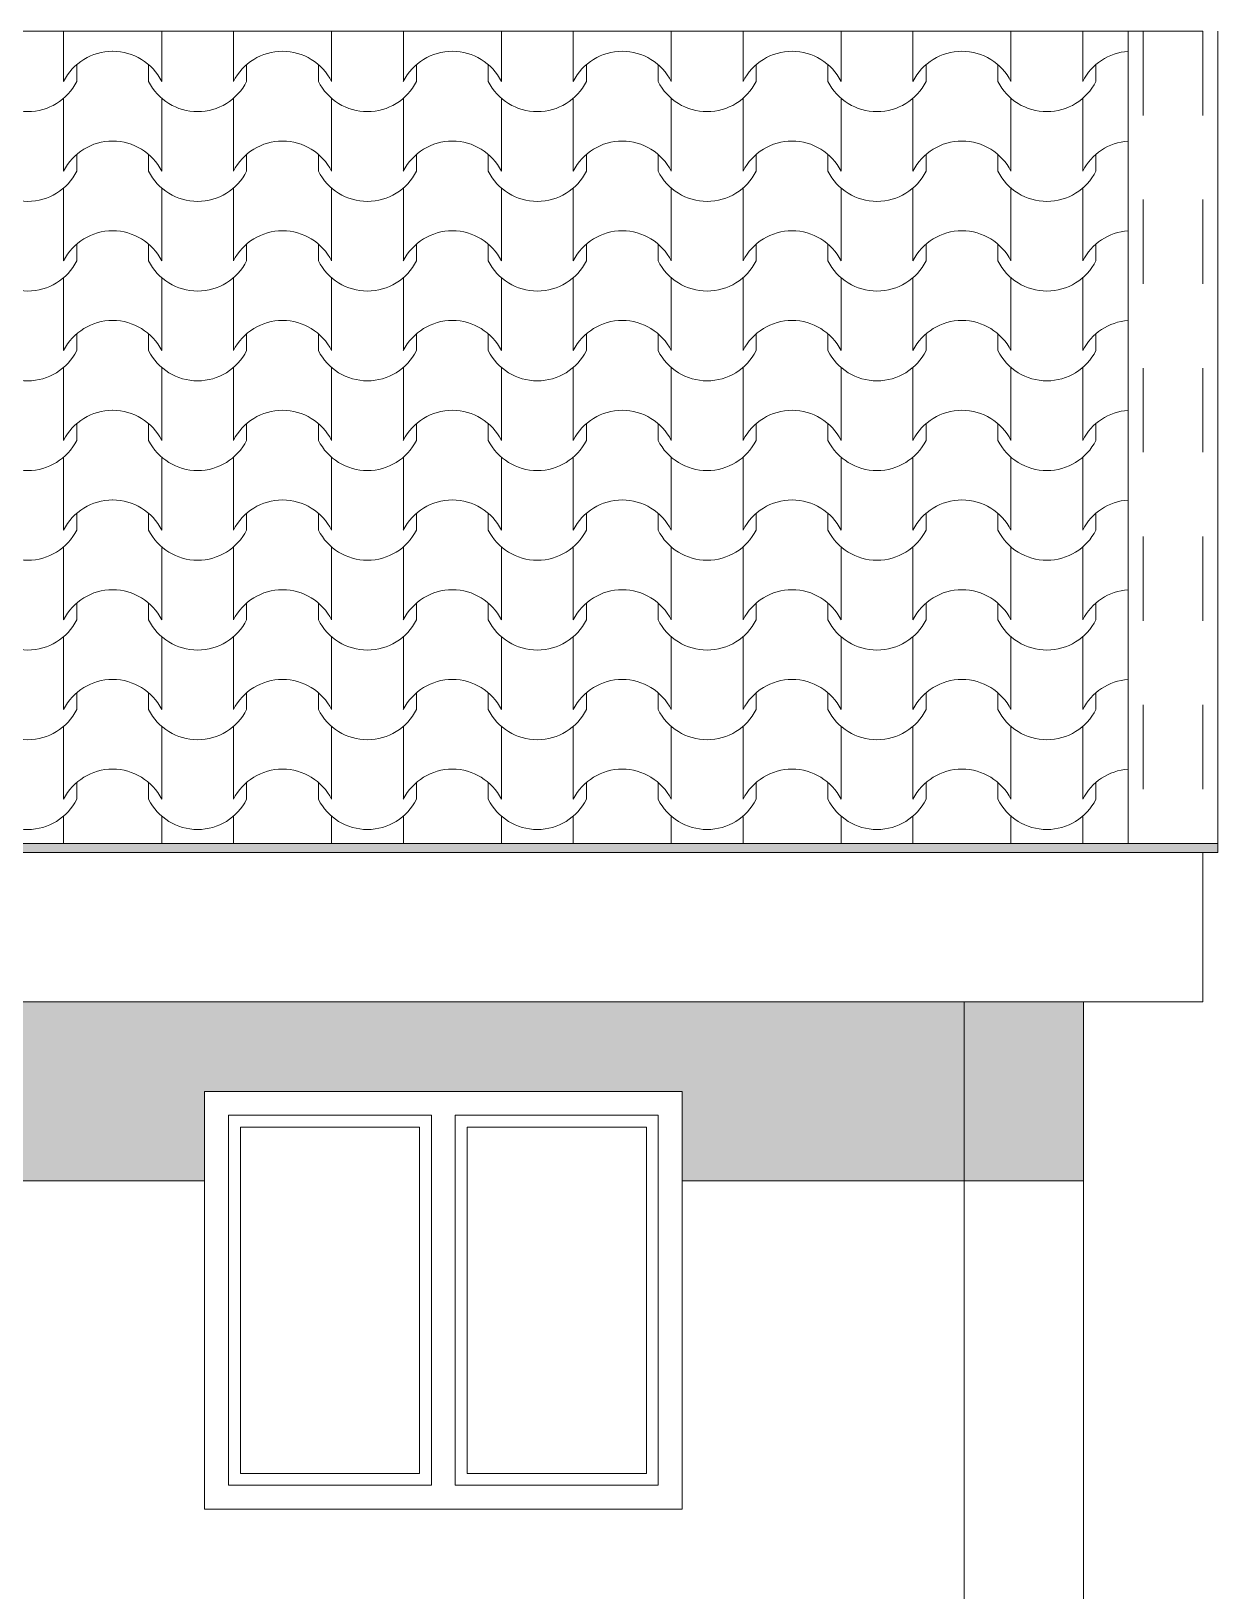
# Model space of a CAD drawing. Header units: feet. Extents: x 2791058 to 2855058, y -67651 to -18651.
# Drawn here: x 2816549 to 2818537, y -47638 to -45025 of the extents above; entities that cross this region are included whole.
import ezdxf

# ---------------------------------------------------------------- set-up
doc = ezdxf.new("R2010")
doc.units = ezdxf.units.FT
doc.header["$MEASUREMENT"] = 0
doc.linetypes.add('Dashed', pattern=[282.222223, 141.111112, -141.111112])
doc.linetypes.add('Hidden Line', pattern=[195.611112, 141.111112, -54.5])
for name, color, linetype, lineweight in [('Exterior walls_Pen_No__1', 7, 'Continuous', 0), ('Exterior walls_Pen_No__80', 3, 'Continuous', 0), ('Lines_Pen_No__20', 1, 'Continuous', 0), ('Shell - Roof_Pen_No__21', 7, 'Continuous', 0), ('Structural - Bearing_Pen_No__1', 7, 'Continuous', 0)]:
    doc.layers.add(name, color=color, linetype=linetype, lineweight=lineweight)
doc.layers.add('Structural - Bearing_Pen_No__61', color=7, linetype='Continuous', lineweight=0, true_color=0x6a6a6a)
doc.layers.add('Structural - Bearing_Pen_No__62', color=7, linetype='Continuous', lineweight=0, true_color=0xaaaaaa)

# ---------------------------------------------------------------- blocks, each defined once
blk = doc.blocks.new('*X16', base_point=(2247653.8, -76425))
at = {"layer": 'Structural - Bearing_Pen_No__62', "color": 253, "linetype": 'Continuous', "lineweight": 0, "true_color": 0xaaaaaa}
for p, q in [((2816603.5, -45025.3), (2816603.5, -45048.5)), ((2816767.8, -45025.3), (2816767.8, -45048.5)), ((2816888, -45025.3), (2816888, -45048.5)), ((2817052.3, -45025.3), (2817052.3, -45048.5)), ((2817172.5, -45025.3), (2817172.5, -45048.5)), ((2817336.7, -45025.3), (2817336.7, -45048.5)), ((2817457, -45025.3), (2817457, -45048.5)), ((2817621.2, -45025.3), (2817621.2, -45048.5)), ((2817741.5, -45025.3), (2817741.5, -45048.5)), ((2817905.7, -45025.3), (2817905.7, -45048.5)), ((2818025.9, -45025.3), (2818025.9, -45048.5)), ((2818190.2, -45025.3), (2818190.2, -45048.5)), ((2818310.4, -45025.3), (2818310.4, -45048.5)), ((2816603.5, -45048.5), (2816603.5, -45109.5)), ((2816767.8, -45048.5), (2816767.8, -45109.5)), ((2816888, -45048.5), (2816888, -45109.5)), ((2817052.3, -45048.5), (2817052.3, -45109.5)), ((2817172.5, -45048.5), (2817172.5, -45109.5)), ((2817336.7, -45048.5), (2817336.7, -45109.5)), ((2817457, -45048.5), (2817457, -45109.5)), ((2817621.2, -45048.5), (2817621.2, -45109.5)), ((2817741.5, -45048.5), (2817741.5, -45109.5)), ((2817905.7, -45048.5), (2817905.7, -45109.5)), ((2818025.9, -45048.5), (2818025.9, -45109.5)), ((2818190.2, -45048.5), (2818190.2, -45109.5)), ((2818310.4, -45048.5), (2818310.4, -45109.5)), ((2816625.5, -45081.4), (2816625.5, -45109.5)), ((2816745.8, -45081.4), (2816745.8, -45109.5)), ((2816910, -45081.4), (2816910, -45109.5)), ((2817030.3, -45081.4), (2817030.3, -45109.5)), ((2817194.5, -45081.4), (2817194.5, -45109.5)), ((2817314.7, -45081.4), (2817314.7, -45109.5)), ((2817479, -45081.4), (2817479, -45109.5)), ((2817599.2, -45081.4), (2817599.2, -45109.5)), ((2817763.5, -45081.4), (2817763.5, -45109.5)), ((2817883.7, -45081.4), (2817883.7, -45109.5)), ((2818047.9, -45081.4), (2818047.9, -45109.5)), ((2818168.2, -45081.4), (2818168.2, -45109.5)), ((2818332.4, -45081.4), (2818332.4, -45109.5)), ((2816603.5, -45137.9), (2816603.5, -45198.8)), ((2816767.8, -45137.9), (2816767.8, -45198.8)), ((2816888, -45137.9), (2816888, -45198.8)), ((2817052.3, -45137.9), (2817052.3, -45198.8)), ((2817172.5, -45137.9), (2817172.5, -45198.8)), ((2817336.7, -45137.9), (2817336.7, -45198.8)), ((2817457, -45137.9), (2817457, -45198.8)), ((2817621.2, -45137.9), (2817621.2, -45198.8)), ((2817741.5, -45137.9), (2817741.5, -45198.8)), ((2817905.7, -45137.9), (2817905.7, -45198.8)), ((2818025.9, -45137.9), (2818025.9, -45198.8)), ((2818190.2, -45137.9), (2818190.2, -45198.8)), ((2818310.4, -45137.9), (2818310.4, -45198.8)), ((2816603.5, -45198.8), (2816603.5, -45259.8)), ((2816767.8, -45198.8), (2816767.8, -45259.8)), ((2816888, -45198.8), (2816888, -45259.8)), ((2817052.3, -45198.8), (2817052.3, -45259.8)), ((2817172.5, -45198.8), (2817172.5, -45259.8)), ((2817336.7, -45198.8), (2817336.7, -45259.8)), ((2817457, -45198.8), (2817457, -45259.8)), ((2817621.2, -45198.8), (2817621.2, -45259.8)), ((2817741.5, -45198.8), (2817741.5, -45259.8)), ((2817905.7, -45198.8), (2817905.7, -45259.8)), ((2818025.9, -45198.8), (2818025.9, -45259.8)), ((2818190.2, -45198.8), (2818190.2, -45259.8)), ((2818310.4, -45198.8), (2818310.4, -45259.8)), ((2816625.5, -45231.8), (2816625.5, -45259.8)), ((2816745.8, -45231.8), (2816745.8, -45259.8)), ((2816910, -45231.8), (2816910, -45259.8)), ((2817030.3, -45231.8), (2817030.3, -45259.8)), ((2817194.5, -45231.8), (2817194.5, -45259.8)), ((2817314.7, -45231.8), (2817314.7, -45259.8)), ((2817479, -45231.8), (2817479, -45259.8)), ((2817599.2, -45231.8), (2817599.2, -45259.8)), ((2817763.5, -45231.8), (2817763.5, -45259.8)), ((2817883.7, -45231.8), (2817883.7, -45259.8)), ((2818047.9, -45231.8), (2818047.9, -45259.8)), ((2818168.2, -45231.8), (2818168.2, -45259.8)), ((2818332.4, -45231.8), (2818332.4, -45259.8)), ((2816603.5, -45288.2), (2816603.5, -45349.2)), ((2816767.8, -45288.2), (2816767.8, -45349.2)), ((2816888, -45288.2), (2816888, -45349.2)), ((2817052.3, -45288.2), (2817052.3, -45349.2)), ((2817172.5, -45288.2), (2817172.5, -45349.2)), ((2817336.7, -45288.2), (2817336.7, -45349.2)), ((2817457, -45288.2), (2817457, -45349.2)), ((2817621.2, -45288.2), (2817621.2, -45349.2)), ((2817741.5, -45288.2), (2817741.5, -45349.2)), ((2817905.7, -45288.2), (2817905.7, -45349.2)), ((2818025.9, -45288.2), (2818025.9, -45349.2)), ((2818190.2, -45288.2), (2818190.2, -45349.2)), ((2818310.4, -45288.2), (2818310.4, -45349.2)), ((2816603.5, -45349.2), (2816603.5, -45410.1)), ((2816767.8, -45349.2), (2816767.8, -45410.1)), ((2816888, -45349.2), (2816888, -45410.1)), ((2817052.3, -45349.2), (2817052.3, -45410.1)), ((2817172.5, -45349.2), (2817172.5, -45410.1)), ((2817336.7, -45349.2), (2817336.7, -45410.1)), ((2817457, -45349.2), (2817457, -45410.1)), ((2817621.2, -45349.2), (2817621.2, -45410.1)), ((2817741.5, -45349.2), (2817741.5, -45410.1)), ((2817905.7, -45349.2), (2817905.7, -45410.1)), ((2818025.9, -45349.2), (2818025.9, -45410.1)), ((2818190.2, -45349.2), (2818190.2, -45410.1)), ((2818310.4, -45349.2), (2818310.4, -45410.1)), ((2816625.5, -45382.1), (2816625.5, -45410.1)), ((2816745.8, -45382.1), (2816745.8, -45410.1)), ((2816910, -45382.1), (2816910, -45410.1)), ((2817030.3, -45382.1), (2817030.3, -45410.1)), ((2817194.5, -45382.1), (2817194.5, -45410.1)), ((2817314.7, -45382.1), (2817314.7, -45410.1)), ((2817479, -45382.1), (2817479, -45410.1)), ((2817599.2, -45382.1), (2817599.2, -45410.1)), ((2817763.5, -45382.1), (2817763.5, -45410.1)), ((2817883.7, -45382.1), (2817883.7, -45410.1)), ((2818047.9, -45382.1), (2818047.9, -45410.1)), ((2818168.2, -45382.1), (2818168.2, -45410.1)), ((2818332.4, -45382.1), (2818332.4, -45410.1)), ((2816603.5, -45438.5), (2816603.5, -45499.5)), ((2816767.8, -45438.5), (2816767.8, -45499.5)), ((2816888, -45438.5), (2816888, -45499.5)), ((2817052.3, -45438.5), (2817052.3, -45499.5)), ((2817172.5, -45438.5), (2817172.5, -45499.5)), ((2817336.7, -45438.5), (2817336.7, -45499.5)), ((2817457, -45438.5), (2817457, -45499.5)), ((2817621.2, -45438.5), (2817621.2, -45499.5)), ((2817741.5, -45438.5), (2817741.5, -45499.5)), ((2817905.7, -45438.5), (2817905.7, -45499.5)), ((2818025.9, -45438.5), (2818025.9, -45499.5)), ((2818190.2, -45438.5), (2818190.2, -45499.5)), ((2818310.4, -45438.5), (2818310.4, -45499.5)), ((2816603.5, -45499.5), (2816603.5, -45560.5)), ((2816767.8, -45499.5), (2816767.8, -45560.5)), ((2816888, -45499.5), (2816888, -45560.5)), ((2817052.3, -45499.5), (2817052.3, -45560.5)), ((2817172.5, -45499.5), (2817172.5, -45560.5)), ((2817336.7, -45499.5), (2817336.7, -45560.5)), ((2817457, -45499.5), (2817457, -45560.5)), ((2817621.2, -45499.5), (2817621.2, -45560.5)), ((2817741.5, -45499.5), (2817741.5, -45560.5)), ((2817905.7, -45499.5), (2817905.7, -45560.5)), ((2818025.9, -45499.5), (2818025.9, -45560.5)), ((2818190.2, -45499.5), (2818190.2, -45560.5)), ((2818310.4, -45499.5), (2818310.4, -45560.5)), ((2816625.5, -45532.5), (2816625.5, -45560.5)), ((2816745.8, -45532.5), (2816745.8, -45560.5)), ((2816910, -45532.5), (2816910, -45560.5)), ((2817030.3, -45532.5), (2817030.3, -45560.5)), ((2817194.5, -45532.5), (2817194.5, -45560.5)), ((2817314.7, -45532.5), (2817314.7, -45560.5)), ((2817479, -45532.5), (2817479, -45560.5)), ((2817599.2, -45532.5), (2817599.2, -45560.5)), ((2817763.5, -45532.5), (2817763.5, -45560.5)), ((2817883.7, -45532.5), (2817883.7, -45560.5)), ((2818047.9, -45532.5), (2818047.9, -45560.5)), ((2818168.2, -45532.5), (2818168.2, -45560.5)), ((2818332.4, -45532.5), (2818332.4, -45560.5)), ((2816603.5, -45588.9), (2816603.5, -45649.9)), ((2816767.8, -45588.9), (2816767.8, -45649.9)), ((2816888, -45588.9), (2816888, -45649.9)), ((2817052.3, -45588.9), (2817052.3, -45649.9)), ((2817172.5, -45588.9), (2817172.5, -45649.9)), ((2817336.7, -45588.9), (2817336.7, -45649.9)), ((2817457, -45588.9), (2817457, -45649.9)), ((2817621.2, -45588.9), (2817621.2, -45649.9)), ((2817741.5, -45588.9), (2817741.5, -45649.9)), ((2817905.7, -45588.9), (2817905.7, -45649.9)), ((2818025.9, -45588.9), (2818025.9, -45649.9)), ((2818190.2, -45588.9), (2818190.2, -45649.9)), ((2818310.4, -45588.9), (2818310.4, -45649.9)), ((2816603.5, -45649.9), (2816603.5, -45710.8)), ((2816767.8, -45649.9), (2816767.8, -45710.8)), ((2816888, -45649.9), (2816888, -45710.8)), ((2817052.3, -45649.9), (2817052.3, -45710.8)), ((2817172.5, -45649.9), (2817172.5, -45710.8)), ((2817336.7, -45649.9), (2817336.7, -45710.8)), ((2817457, -45649.9), (2817457, -45710.8)), ((2817621.2, -45649.9), (2817621.2, -45710.8)), ((2817741.5, -45649.9), (2817741.5, -45710.8)), ((2817905.7, -45649.9), (2817905.7, -45710.8)), ((2818025.9, -45649.9), (2818025.9, -45710.8)), ((2818190.2, -45649.9), (2818190.2, -45710.8)), ((2818310.4, -45649.9), (2818310.4, -45710.8)), ((2816625.5, -45682.8), (2816625.5, -45710.8)), ((2816745.8, -45682.8), (2816745.8, -45710.8)), ((2816910, -45682.8), (2816910, -45710.8)), ((2817030.3, -45682.8), (2817030.3, -45710.8)), ((2817194.5, -45682.8), (2817194.5, -45710.8)), ((2817314.7, -45682.8), (2817314.7, -45710.8)), ((2817479, -45682.8), (2817479, -45710.8)), ((2817599.2, -45682.8), (2817599.2, -45710.8)), ((2817763.5, -45682.8), (2817763.5, -45710.8)), ((2817883.7, -45682.8), (2817883.7, -45710.8)), ((2818047.9, -45682.8), (2818047.9, -45710.8)), ((2818168.2, -45682.8), (2818168.2, -45710.8)), ((2818332.4, -45682.8), (2818332.4, -45710.8)), ((2816603.5, -45739.2), (2816603.5, -45800.2)), ((2816767.8, -45739.2), (2816767.8, -45800.2)), ((2816888, -45739.2), (2816888, -45800.2)), ((2817052.3, -45739.2), (2817052.3, -45800.2)), ((2817172.5, -45739.2), (2817172.5, -45800.2)), ((2817336.7, -45739.2), (2817336.7, -45800.2)), ((2817457, -45739.2), (2817457, -45800.2)), ((2817621.2, -45739.2), (2817621.2, -45800.2)), ((2817741.5, -45739.2), (2817741.5, -45800.2)), ((2817905.7, -45739.2), (2817905.7, -45800.2)), ((2818025.9, -45739.2), (2818025.9, -45800.2)), ((2818190.2, -45739.2), (2818190.2, -45800.2)), ((2818310.4, -45739.2), (2818310.4, -45800.2)), ((2816603.5, -45800.2), (2816603.5, -45861.2)), ((2816767.8, -45800.2), (2816767.8, -45861.2)), ((2816888, -45800.2), (2816888, -45861.2)), ((2817052.3, -45800.2), (2817052.3, -45861.2)), ((2817172.5, -45800.2), (2817172.5, -45861.2)), ((2817336.7, -45800.2), (2817336.7, -45861.2)), ((2817457, -45800.2), (2817457, -45861.2)), ((2817621.2, -45800.2), (2817621.2, -45861.2)), ((2817741.5, -45800.2), (2817741.5, -45861.2)), ((2817905.7, -45800.2), (2817905.7, -45861.2)), ((2818025.9, -45800.2), (2818025.9, -45861.2)), ((2818190.2, -45800.2), (2818190.2, -45861.2)), ((2818310.4, -45800.2), (2818310.4, -45861.2)), ((2816625.5, -45833.1), (2816625.5, -45861.2)), ((2816745.8, -45833.1), (2816745.8, -45861.2)), ((2816910, -45833.1), (2816910, -45861.2)), ((2817030.3, -45833.1), (2817030.3, -45861.2)), ((2817194.5, -45833.1), (2817194.5, -45861.2)), ((2817314.7, -45833.1), (2817314.7, -45861.2)), ((2817479, -45833.1), (2817479, -45861.2)), ((2817599.2, -45833.1), (2817599.2, -45861.2)), ((2817763.5, -45833.1), (2817763.5, -45861.2)), ((2817883.7, -45833.1), (2817883.7, -45861.2)), ((2818047.9, -45833.1), (2818047.9, -45861.2)), ((2818168.2, -45833.1), (2818168.2, -45861.2)), ((2818332.4, -45833.1), (2818332.4, -45861.2)), ((2816603.5, -45889.6), (2816603.5, -45950.5)), ((2816767.8, -45889.6), (2816767.8, -45950.5)), ((2816888, -45889.6), (2816888, -45950.5)), ((2817052.3, -45889.6), (2817052.3, -45950.5)), ((2817172.5, -45889.6), (2817172.5, -45950.5)), ((2817336.7, -45889.6), (2817336.7, -45950.5)), ((2817457, -45889.6), (2817457, -45950.5)), ((2817621.2, -45889.6), (2817621.2, -45950.5)), ((2817741.5, -45889.6), (2817741.5, -45950.5)), ((2817905.7, -45889.6), (2817905.7, -45950.5)), ((2818025.9, -45889.6), (2818025.9, -45950.5)), ((2818190.2, -45889.6), (2818190.2, -45950.5)), ((2818310.4, -45889.6), (2818310.4, -45950.5)), ((2816603.5, -45950.5), (2816603.5, -46011.5)), ((2816767.8, -45950.5), (2816767.8, -46011.5)), ((2816888, -45950.5), (2816888, -46011.5)), ((2817052.3, -45950.5), (2817052.3, -46011.5)), ((2817172.5, -45950.5), (2817172.5, -46011.5)), ((2817336.7, -45950.5), (2817336.7, -46011.5)), ((2817457, -45950.5), (2817457, -46011.5)), ((2817621.2, -45950.5), (2817621.2, -46011.5)), ((2817741.5, -45950.5), (2817741.5, -46011.5)), ((2817905.7, -45950.5), (2817905.7, -46011.5)), ((2818025.9, -45950.5), (2818025.9, -46011.5)), ((2818190.2, -45950.5), (2818190.2, -46011.5)), ((2818310.4, -45950.5), (2818310.4, -46011.5)), ((2816625.5, -45983.5), (2816625.5, -46011.5)), ((2816745.8, -45983.5), (2816745.8, -46011.5)), ((2816910, -45983.5), (2816910, -46011.5)), ((2817030.3, -45983.5), (2817030.3, -46011.5)), ((2817194.5, -45983.5), (2817194.5, -46011.5)), ((2817314.7, -45983.5), (2817314.7, -46011.5)), ((2817479, -45983.5), (2817479, -46011.5)), ((2817599.2, -45983.5), (2817599.2, -46011.5)), ((2817763.5, -45983.5), (2817763.5, -46011.5)), ((2817883.7, -45983.5), (2817883.7, -46011.5)), ((2818047.9, -45983.5), (2818047.9, -46011.5)), ((2818168.2, -45983.5), (2818168.2, -46011.5)), ((2818332.4, -45983.5), (2818332.4, -46011.5)), ((2816603.5, -46039.9), (2816603.5, -46100.9)), ((2816767.8, -46039.9), (2816767.8, -46100.9)), ((2816888, -46039.9), (2816888, -46100.9)), ((2817052.3, -46039.9), (2817052.3, -46100.9)), ((2817172.5, -46039.9), (2817172.5, -46100.9)), ((2817336.7, -46039.9), (2817336.7, -46100.9)), ((2817457, -46039.9), (2817457, -46100.9)), ((2817621.2, -46039.9), (2817621.2, -46100.9)), ((2817741.5, -46039.9), (2817741.5, -46100.9)), ((2817905.7, -46039.9), (2817905.7, -46100.9)), ((2818025.9, -46039.9), (2818025.9, -46100.9)), ((2818190.2, -46039.9), (2818190.2, -46100.9)), ((2818310.4, -46039.9), (2818310.4, -46100.9)), ((2816603.5, -46100.9), (2816603.5, -46161.8)), ((2816767.8, -46100.9), (2816767.8, -46161.8)), ((2816888, -46100.9), (2816888, -46161.8)), ((2817052.3, -46100.9), (2817052.3, -46161.8)), ((2817172.5, -46100.9), (2817172.5, -46161.8)), ((2817336.7, -46100.9), (2817336.7, -46161.8)), ((2817457, -46100.9), (2817457, -46161.8)), ((2817621.2, -46100.9), (2817621.2, -46161.8)), ((2817741.5, -46100.9), (2817741.5, -46161.8)), ((2817905.7, -46100.9), (2817905.7, -46161.8)), ((2818025.9, -46100.9), (2818025.9, -46161.8)), ((2818190.2, -46100.9), (2818190.2, -46161.8)), ((2818310.4, -46100.9), (2818310.4, -46161.8)), ((2816625.5, -46133.8), (2816625.5, -46161.8)), ((2816745.8, -46133.8), (2816745.8, -46161.8)), ((2816910, -46133.8), (2816910, -46161.8)), ((2817030.3, -46133.8), (2817030.3, -46161.8)), ((2817194.5, -46133.8), (2817194.5, -46161.8)), ((2817314.7, -46133.8), (2817314.7, -46161.8)), ((2817479, -46133.8), (2817479, -46161.8)), ((2817599.2, -46133.8), (2817599.2, -46161.8)), ((2817763.5, -46133.8), (2817763.5, -46161.8)), ((2817883.7, -46133.8), (2817883.7, -46161.8)), ((2818047.9, -46133.8), (2818047.9, -46161.8)), ((2818168.2, -46133.8), (2818168.2, -46161.8)), ((2818332.4, -46133.8), (2818332.4, -46161.8)), ((2816603.5, -46190.2), (2816603.5, -46251.2)), ((2816767.8, -46190.2), (2816767.8, -46251.2)), ((2816888, -46190.2), (2816888, -46251.2)), ((2817052.3, -46190.2), (2817052.3, -46251.2)), ((2817172.5, -46190.2), (2817172.5, -46251.2)), ((2817336.7, -46190.2), (2817336.7, -46251.2)), ((2817457, -46190.2), (2817457, -46251.2)), ((2817621.2, -46190.2), (2817621.2, -46251.2)), ((2817741.5, -46190.2), (2817741.5, -46251.2)), ((2817905.7, -46190.2), (2817905.7, -46251.2)), ((2818025.9, -46190.2), (2818025.9, -46251.2)), ((2818190.2, -46190.2), (2818190.2, -46251.2)), ((2818310.4, -46190.2), (2818310.4, -46251.2)), ((2816603.5, -46251.2), (2816603.5, -46312.2)), ((2816767.8, -46251.2), (2816767.8, -46312.2)), ((2816888, -46251.2), (2816888, -46312.2)), ((2817052.3, -46251.2), (2817052.3, -46312.2)), ((2817172.5, -46251.2), (2817172.5, -46312.2)), ((2817336.7, -46251.2), (2817336.7, -46312.2)), ((2817457, -46251.2), (2817457, -46312.2)), ((2817621.2, -46251.2), (2817621.2, -46312.2)), ((2817741.5, -46251.2), (2817741.5, -46312.2)), ((2817905.7, -46251.2), (2817905.7, -46312.2)), ((2818025.9, -46251.2), (2818025.9, -46312.2)), ((2818190.2, -46251.2), (2818190.2, -46312.2)), ((2818310.4, -46251.2), (2818310.4, -46312.2)), ((2816625.5, -46284.1), (2816625.5, -46312.2)), ((2816745.8, -46284.1), (2816745.8, -46312.2)), ((2816910, -46284.1), (2816910, -46312.2)), ((2817030.3, -46284.1), (2817030.3, -46312.2)), ((2817194.5, -46284.1), (2817194.5, -46312.2)), ((2817314.7, -46284.1), (2817314.7, -46312.2)), ((2817479, -46284.1), (2817479, -46312.2)), ((2817599.2, -46284.1), (2817599.2, -46312.2)), ((2817763.5, -46284.1), (2817763.5, -46312.2)), ((2817883.7, -46284.1), (2817883.7, -46312.2)), ((2818047.9, -46284.1), (2818047.9, -46312.2)), ((2818168.2, -46284.1), (2818168.2, -46312.2)), ((2818332.4, -46284.1), (2818332.4, -46312.2)), ((2816603.5, -46340.6), (2816603.5, -46386.5)), ((2816767.8, -46340.6), (2816767.8, -46386.5)), ((2816888, -46340.6), (2816888, -46386.5)), ((2817052.3, -46340.6), (2817052.3, -46386.5)), ((2817172.5, -46340.6), (2817172.5, -46386.5)), ((2817336.7, -46340.6), (2817336.7, -46386.5)), ((2817457, -46340.6), (2817457, -46386.5)), ((2817621.2, -46340.6), (2817621.2, -46386.5)), ((2817741.5, -46340.6), (2817741.5, -46386.5)), ((2817905.7, -46340.6), (2817905.7, -46386.5)), ((2818025.9, -46340.6), (2818025.9, -46386.5)), ((2818190.2, -46340.6), (2818190.2, -46386.5)), ((2818310.4, -46340.6), (2818310.4, -46386.5))]:
    blk.add_line(p, q, dxfattribs=at)
for centre, radius, start, end in [((2816685.9, -45151.4), 92.5, 90.1705, 153.0115), ((2816685.4, -45151.4), 92.5, 26.9885, 89.8295), ((2816970.4, -45151.4), 92.5, 90.1705, 153.0115), ((2816969.9, -45151.4), 92.5, 26.9885, 89.8295), ((2817254.9, -45151.4), 92.5, 90.1705, 153.0115), ((2817254.3, -45151.4), 92.5, 26.9885, 89.8295), ((2817539.4, -45151.4), 92.5, 90.1705, 153.0115), ((2817538.8, -45151.4), 92.5, 26.9885, 89.8295), ((2817823.9, -45151.4), 92.5, 90.1705, 153.0115), ((2817823.3, -45151.4), 92.5, 26.9885, 89.8295), ((2818108.3, -45151.4), 92.5, 90.1705, 153.0115), ((2818107.8, -45151.4), 92.5, 26.9885, 89.8295), ((2818392.8, -45151.4), 92.5, 93.8665, 153.0115), ((2816543.4, -45068.2), 91.9, 206.7044, 333.2956), ((2816827.9, -45068.2), 91.9, 206.7044, 333.2956), ((2817112.4, -45068.2), 91.9, 206.7044, 333.2956), ((2817396.9, -45068.2), 91.9, 206.7044, 333.2956), ((2817681.3, -45068.2), 91.9, 206.7044, 333.2956), ((2817965.8, -45068.2), 91.9, 206.7044, 333.2956), ((2818250.3, -45068.2), 91.9, 206.7044, 333.2956), ((2816685.9, -45301.8), 92.5, 90.1705, 153.0115), ((2816685.4, -45301.8), 92.5, 26.9885, 89.8295), ((2816970.4, -45301.8), 92.5, 90.1705, 153.0115), ((2816969.9, -45301.8), 92.5, 26.9885, 89.8295), ((2817254.9, -45301.8), 92.5, 90.1705, 153.0115), ((2817254.3, -45301.8), 92.5, 26.9885, 89.8295), ((2817539.4, -45301.8), 92.5, 90.1705, 153.0115), ((2817538.8, -45301.8), 92.5, 26.9885, 89.8295), ((2817823.9, -45301.8), 92.5, 90.1705, 153.0115), ((2817823.3, -45301.8), 92.5, 26.9885, 89.8295), ((2818108.3, -45301.8), 92.5, 90.1705, 153.0115), ((2818107.8, -45301.8), 92.5, 26.9885, 89.8295), ((2818392.8, -45301.8), 92.5, 93.8665, 153.0115), ((2816543.4, -45218.5), 91.9, 206.7044, 333.2956), ((2816827.9, -45218.5), 91.9, 206.7044, 333.2956), ((2817112.4, -45218.5), 91.9, 206.7044, 333.2956), ((2817396.9, -45218.5), 91.9, 206.7044, 333.2956), ((2817681.3, -45218.5), 91.9, 206.7044, 333.2956), ((2817965.8, -45218.5), 91.9, 206.7044, 333.2956), ((2818250.3, -45218.5), 91.9, 206.7044, 333.2956), ((2816685.9, -45452.1), 92.5, 90.1705, 153.0115), ((2816685.4, -45452.1), 92.5, 26.9885, 89.8295), ((2816970.4, -45452.1), 92.5, 90.1705, 153.0115), ((2816969.9, -45452.1), 92.5, 26.9885, 89.8295), ((2817254.9, -45452.1), 92.5, 90.1705, 153.0115), ((2817254.3, -45452.1), 92.5, 26.9885, 89.8295), ((2817539.4, -45452.1), 92.5, 90.1705, 153.0115), ((2817538.8, -45452.1), 92.5, 26.9885, 89.8295), ((2817823.9, -45452.1), 92.5, 90.1705, 153.0115), ((2817823.3, -45452.1), 92.5, 26.9885, 89.8295), ((2818108.3, -45452.1), 92.5, 90.1705, 153.0115), ((2818107.8, -45452.1), 92.5, 26.9885, 89.8295), ((2818392.8, -45452.1), 92.5, 93.8665, 153.0115), ((2816543.4, -45368.8), 91.9, 206.7044, 333.2956), ((2816827.9, -45368.8), 91.9, 206.7044, 333.2956), ((2817112.4, -45368.8), 91.9, 206.7044, 333.2956), ((2817396.9, -45368.8), 91.9, 206.7044, 333.2956), ((2817681.3, -45368.8), 91.9, 206.7044, 333.2956), ((2817965.8, -45368.8), 91.9, 206.7044, 333.2956), ((2818250.3, -45368.8), 91.9, 206.7044, 333.2956), ((2816685.9, -45602.4), 92.5, 90.1705, 153.0115), ((2816685.4, -45602.4), 92.5, 26.9885, 89.8295), ((2816970.4, -45602.4), 92.5, 90.1705, 153.0115), ((2816969.9, -45602.4), 92.5, 26.9885, 89.8295), ((2817254.9, -45602.4), 92.5, 90.1705, 153.0115), ((2817254.3, -45602.4), 92.5, 26.9885, 89.8295), ((2817539.4, -45602.4), 92.5, 90.1705, 153.0115), ((2817538.8, -45602.4), 92.5, 26.9885, 89.8295), ((2817823.9, -45602.4), 92.5, 90.1705, 153.0115), ((2817823.3, -45602.4), 92.5, 26.9885, 89.8295), ((2818108.3, -45602.4), 92.5, 90.1705, 153.0115), ((2818107.8, -45602.4), 92.5, 26.9885, 89.8295), ((2818392.8, -45602.4), 92.5, 93.8665, 153.0115), ((2816543.4, -45519.2), 91.9, 206.7044, 333.2956), ((2816827.9, -45519.2), 91.9, 206.7044, 333.2956), ((2817112.4, -45519.2), 91.9, 206.7044, 333.2956), ((2817396.9, -45519.2), 91.9, 206.7044, 333.2956), ((2817681.3, -45519.2), 91.9, 206.7044, 333.2956), ((2817965.8, -45519.2), 91.9, 206.7044, 333.2956), ((2818250.3, -45519.2), 91.9, 206.7044, 333.2956), ((2816685.9, -45752.8), 92.5, 90.1705, 153.0115), ((2816685.4, -45752.8), 92.5, 26.9885, 89.8295), ((2816970.4, -45752.8), 92.5, 90.1705, 153.0115), ((2816969.9, -45752.8), 92.5, 26.9885, 89.8295), ((2817254.9, -45752.8), 92.5, 90.1705, 153.0115), ((2817254.3, -45752.8), 92.5, 26.9885, 89.8295), ((2817539.4, -45752.8), 92.5, 90.1705, 153.0115), ((2817538.8, -45752.8), 92.5, 26.9885, 89.8295), ((2817823.9, -45752.8), 92.5, 90.1705, 153.0115), ((2817823.3, -45752.8), 92.5, 26.9885, 89.8295), ((2818108.3, -45752.8), 92.5, 90.1705, 153.0115), ((2818107.8, -45752.8), 92.5, 26.9885, 89.8295), ((2818392.8, -45752.8), 92.5, 93.8665, 153.0115), ((2816543.4, -45669.5), 91.9, 206.7044, 333.2956), ((2816827.9, -45669.5), 91.9, 206.7044, 333.2956), ((2817112.4, -45669.5), 91.9, 206.7044, 333.2956), ((2817396.9, -45669.5), 91.9, 206.7044, 333.2956), ((2817681.3, -45669.5), 91.9, 206.7044, 333.2956), ((2817965.8, -45669.5), 91.9, 206.7044, 333.2956), ((2818250.3, -45669.5), 91.9, 206.7044, 333.2956), ((2816685.9, -45903.1), 92.5, 90.1705, 153.0115), ((2816685.4, -45903.1), 92.5, 26.9885, 89.8295), ((2816970.4, -45903.1), 92.5, 90.1705, 153.0115), ((2816969.9, -45903.1), 92.5, 26.9885, 89.8295), ((2817254.9, -45903.1), 92.5, 90.1705, 153.0115), ((2817254.3, -45903.1), 92.5, 26.9885, 89.8295), ((2817539.4, -45903.1), 92.5, 90.1705, 153.0115), ((2817538.8, -45903.1), 92.5, 26.9885, 89.8295), ((2817823.9, -45903.1), 92.5, 90.1705, 153.0115), ((2817823.3, -45903.1), 92.5, 26.9885, 89.8295), ((2818108.3, -45903.1), 92.5, 90.1705, 153.0115), ((2818107.8, -45903.1), 92.5, 26.9885, 89.8295), ((2818392.8, -45903.1), 92.5, 93.8665, 153.0115), ((2816543.4, -45819.8), 91.9, 206.7044, 333.2956), ((2816827.9, -45819.8), 91.9, 206.7044, 333.2956), ((2817112.4, -45819.8), 91.9, 206.7044, 333.2956), ((2817396.9, -45819.8), 91.9, 206.7044, 333.2956), ((2817681.3, -45819.8), 91.9, 206.7044, 333.2956), ((2817965.8, -45819.8), 91.9, 206.7044, 333.2956), ((2818250.3, -45819.8), 91.9, 206.7044, 333.2956), ((2816685.9, -46053.5), 92.5, 90.1705, 153.0115), ((2816685.4, -46053.5), 92.5, 26.9885, 89.8295), ((2816970.4, -46053.5), 92.5, 90.1705, 153.0115), ((2816969.9, -46053.5), 92.5, 26.9885, 89.8295), ((2817254.9, -46053.5), 92.5, 90.1705, 153.0115), ((2817254.3, -46053.5), 92.5, 26.9885, 89.8295), ((2817539.4, -46053.5), 92.5, 90.1705, 153.0115), ((2817538.8, -46053.5), 92.5, 26.9885, 89.8295), ((2817823.9, -46053.5), 92.5, 90.1705, 153.0115), ((2817823.3, -46053.5), 92.5, 26.9885, 89.8295), ((2818108.3, -46053.5), 92.5, 90.1705, 153.0115), ((2818107.8, -46053.5), 92.5, 26.9885, 89.8295), ((2818392.8, -46053.5), 92.5, 93.8665, 153.0115), ((2816543.4, -45970.2), 91.9, 206.7044, 333.2956), ((2816827.9, -45970.2), 91.9, 206.7044, 333.2956), ((2817112.4, -45970.2), 91.9, 206.7044, 333.2956), ((2817396.9, -45970.2), 91.9, 206.7044, 333.2956), ((2817681.3, -45970.2), 91.9, 206.7044, 333.2956), ((2817965.8, -45970.2), 91.9, 206.7044, 333.2956), ((2818250.3, -45970.2), 91.9, 206.7044, 333.2956), ((2816685.9, -46203.8), 92.5, 90.1705, 153.0115), ((2816685.4, -46203.8), 92.5, 26.9885, 89.8295), ((2816970.4, -46203.8), 92.5, 90.1705, 153.0115), ((2816969.9, -46203.8), 92.5, 26.9885, 89.8295), ((2817254.9, -46203.8), 92.5, 90.1705, 153.0115), ((2817254.3, -46203.8), 92.5, 26.9885, 89.8295), ((2817539.4, -46203.8), 92.5, 90.1705, 153.0115), ((2817538.8, -46203.8), 92.5, 26.9885, 89.8295), ((2817823.9, -46203.8), 92.5, 90.1705, 153.0115), ((2817823.3, -46203.8), 92.5, 26.9885, 89.8295), ((2818108.3, -46203.8), 92.5, 90.1705, 153.0115), ((2818107.8, -46203.8), 92.5, 26.9885, 89.8295), ((2818392.8, -46203.8), 92.5, 93.8665, 153.0115), ((2816543.4, -46120.5), 91.9, 206.7044, 333.2956), ((2816827.9, -46120.5), 91.9, 206.7044, 333.2956), ((2817112.4, -46120.5), 91.9, 206.7044, 333.2956), ((2817396.9, -46120.5), 91.9, 206.7044, 333.2956), ((2817681.3, -46120.5), 91.9, 206.7044, 333.2956), ((2817965.8, -46120.5), 91.9, 206.7044, 333.2956), ((2818250.3, -46120.5), 91.9, 206.7044, 333.2956), ((2816685.9, -46354.1), 92.5, 90.1705, 153.0115), ((2816685.4, -46354.1), 92.5, 26.9885, 89.8295), ((2816970.4, -46354.1), 92.5, 90.1705, 153.0115), ((2816969.9, -46354.1), 92.5, 26.9885, 89.8295), ((2817254.9, -46354.1), 92.5, 90.1705, 153.0115), ((2817254.3, -46354.1), 92.5, 26.9885, 89.8295), ((2817539.4, -46354.1), 92.5, 90.1705, 153.0115), ((2817538.8, -46354.1), 92.5, 26.9885, 89.8295), ((2817823.9, -46354.1), 92.5, 90.1705, 153.0115), ((2817823.3, -46354.1), 92.5, 26.9885, 89.8295), ((2818108.3, -46354.1), 92.5, 90.1705, 153.0115), ((2818107.8, -46354.1), 92.5, 26.9885, 89.8295), ((2818392.8, -46354.1), 92.5, 93.8665, 153.0115), ((2816543.4, -46270.9), 91.9, 206.7044, 333.2956), ((2816827.9, -46270.9), 91.9, 206.7044, 333.2956), ((2817112.4, -46270.9), 91.9, 206.7044, 333.2956), ((2817396.9, -46270.9), 91.9, 206.7044, 333.2956), ((2817681.3, -46270.9), 91.9, 206.7044, 333.2956), ((2817965.8, -46270.9), 91.9, 206.7044, 333.2956), ((2818250.3, -46270.9), 91.9, 206.7044, 333.2956)]:
    blk.add_arc(centre, radius, start, end, dxfattribs=at)
blk = doc.blocks.new('Fill_8', base_point=(2247653.8, -74225))
at = {"layer": 'Structural - Bearing_Pen_No__1', "color": 7, "linetype": 'Continuous', "lineweight": 0}
for p, q in [((2818386.6, -45025.3), (2810861.6, -45025.3)), ((2818386.6, -46386.5), (2818386.6, -45025.3)), ((2810736.6, -46386.5), (2818386.6, -46386.5))]:
    blk.add_line(p, q, dxfattribs=at)
at = {"layer": 'Structural - Bearing_Pen_No__62', "color": 253, "linetype": 'Continuous', "lineweight": 0, "true_color": 0xaaaaaa}
blk.add_blockref('*X16', (2247653.8, -76425), dxfattribs=at)

msp = doc.modelspace()

# ---------------------------------------------------------------- hatches: boundary and pattern name
at = {"layer": 'Exterior walls_Pen_No__80', "linetype": 'Continuous', "lineweight": 0, "true_color": 0x7fff7f}
msp.add_hatch(color=91, dxfattribs=at).paths.add_polyline_path([(2802711.6, -46651.5), (2802711.6, -46951.5), (2803437.8, -46951.5), (2803437.8, -46801.5), (2804237.8, -46801.5), (2804237.8, -46951.5), (2805316.6, -46951.5), (2805316.6, -46801.5), (2806116.6, -46801.5), (2806116.6, -46951.5), (2807133.1, -46951.5), (2807133.1, -46801.5), (2807933.1, -46801.5), (2807933.1, -46951.5), (2809039.6, -46951.5), (2809039.6, -46801.5), (2809839.6, -46801.5), (2809839.6, -46951.5), (2811179.2, -46951.5), (2811179.2, -46801.5), (2811979.2, -46801.5), (2811979.2, -46951.5), (2813126, -46951.5), (2813126, -46801.5), (2813926, -46801.5), (2813926, -46951.5), (2814921.5, -46951.5), (2814921.5, -46801.5), (2815721.5, -46801.5), (2815721.5, -46951.5), (2816839.5, -46951.5), (2816839.5, -46801.5), (2817639.5, -46801.5), (2817639.5, -46951.5), (2818311.6, -46951.5), (2818311.6, -46651.5)])
at = {"layer": 'Structural - Bearing_Pen_No__61', "linetype": 'Continuous', "lineweight": 0, "true_color": 0x6a6a6a}
msp.add_hatch(color=251, dxfattribs=at).paths.add_polyline_path([(2818536.6, -46401.5), (2818536.6, -46386.5), (2818386.6, -46386.5), (2810736.6, -46386.5), (2810736.6, -46401.5)])

# ---------------------------------------------------------------- linework, layer by layer
at = {"layer": 'Exterior walls_Pen_No__1', "color": 7, "linetype": 'Continuous', "lineweight": 0, "flags": 128}
msp.add_lwpolyline([(2809839.6, -46951.5), (2811179.2, -46951.5), (2811179.2, -46801.5), (2811979.2, -46801.5), (2811979.2, -46951.5), (2813126, -46951.5), (2813126, -46801.5), (2813926, -46801.5), (2813926, -46951.5), (2814921.5, -46951.5), (2814921.5, -46801.5), (2815721.5, -46801.5), (2815721.5, -46951.5), (2816839.5, -46951.5), (2816839.5, -46801.5), (2817639.5, -46801.5), (2817639.5, -46951.5), (2818311.6, -46951.5), (2818311.6, -46651.5), (2802711.6, -46651.5)], dxfattribs=at)
at = {"layer": 'Lines_Pen_No__20', "color": 1, "linetype": 'Hidden Line', "lineweight": 0}
for p, q in [((2817639.5, -46801.5), (2816839.5, -46801.5)), ((2816839.5, -46871.5), (2816839.5, -46801.5)), ((2817639.5, -46871.5), (2817639.5, -46801.5))]:
    msp.add_line(p, q, dxfattribs=at)
at = {"layer": 'Lines_Pen_No__20', "color": 1, "linetype": 'Continuous', "lineweight": 0}
for p, q in [((2817219.5, -47461.5), (2817219.5, -46841.5)), ((2817259.5, -47461.5), (2817259.5, -46841.5)), ((2817199.5, -47441.5), (2817199.5, -46861.5)), ((2817279.5, -47441.5), (2817279.5, -46861.5))]:
    msp.add_line(p, q, dxfattribs=at)
msp.add_lwpolyline([(2816839.5, -47501.5), (2817639.5, -47501.5), (2817639.5, -46801.5), (2816839.5, -46801.5)], close=True, dxfattribs=at)
for points in [[(2817219.5, -46841.5), (2816879.5, -46841.5), (2816879.5, -47461.5), (2817219.5, -47461.5)], [(2817259.5, -47461.5), (2817599.5, -47461.5), (2817599.5, -46841.5), (2817259.5, -46841.5)], [(2817199.5, -46861.5), (2816899.5, -46861.5), (2816899.5, -47441.5), (2817199.5, -47441.5)], [(2817279.5, -47441.5), (2817579.5, -47441.5), (2817579.5, -46861.5), (2817279.5, -46861.5)]]:
    msp.add_lwpolyline(points, dxfattribs=at)
at = {"layer": 'Shell - Roof_Pen_No__21', "color": 7, "linetype": 'Continuous', "lineweight": 0}
for p, q in [((2818511.6, -45025.3), (2810861.6, -45025.3)), ((2818386.6, -45025.3), (2818386.6, -46386.5)), ((2818536.6, -45025.3), (2818536.6, -46401.5)), ((2818536.6, -46386.5), (2810286.6, -46386.5)), ((2818536.6, -46401.5), (2810311.6, -46401.5)), ((2810711.6, -46401.5), (2818511.6, -46401.5)), ((2818511.6, -46651.5), (2818511.6, -46401.5)), ((2810711.6, -46651.5), (2818511.6, -46651.5)), ((2818111.6, -46651.5), (2818111.6, -53276.5)), ((2818311.6, -46651.5), (2818311.6, -52501.5)), ((2818311.6, -46651.5), (2818311.6, -54251.5)), ((2818311.6, -46651.5), (2818511.6, -46651.5)), ((2817639.5, -46801.5), (2816839.5, -46801.5)), ((2816839.5, -46801.5), (2816839.5, -47501.5)), ((2817639.5, -47501.5), (2817639.5, -46801.5)), ((2816839.5, -47501.5), (2817639.5, -47501.5))]:
    msp.add_line(p, q, dxfattribs=at)
at = {"layer": 'Shell - Roof_Pen_No__21', "color": 7, "linetype": 'Dashed', "lineweight": 0}
for p, q in [((2818411.6, -45025.3), (2818411.6, -46386.5)), ((2818511.6, -45025.3), (2818511.6, -46386.5))]:
    msp.add_line(p, q, dxfattribs=at)
at = {"layer": 'Structural - Bearing_Pen_No__61', "color": 251, "linetype": 'Continuous', "lineweight": 0, "true_color": 0x6a6a6a, "flags": 128}
msp.add_lwpolyline([(2818536.6, -46401.5), (2818536.6, -46386.5), (2818386.6, -46386.5), (2810736.6, -46386.5), (2810736.6, -46401.5)], close=True, dxfattribs=at)

# ---------------------------------------------------------------- block references
at = {"layer": 'Structural - Bearing_Pen_No__62', "color": 253, "linetype": 'Continuous', "lineweight": 0, "true_color": 0xaaaaaa}
msp.add_blockref('Fill_8', (2247653.8, -74225), dxfattribs=at)

doc.saveas('drawing.dxf')
